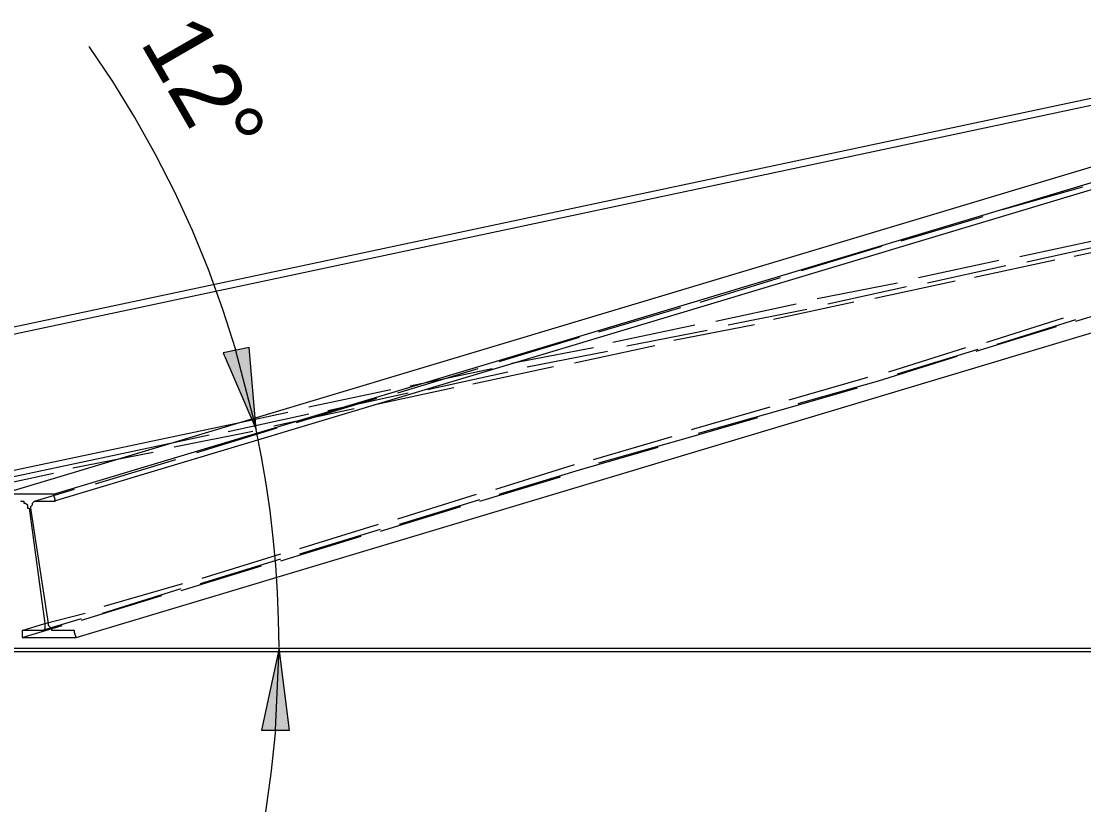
# Model space of a CAD drawing. Header units: millimetres. Extents: x 0 to 62767, y -13570 to 23963.
# Drawn here: x 4153 to 5311, y 13408 to 14270 of the extents above; entities that cross this region are included whole.
import ezdxf

# ---------------------------------------------------------------- set-up
doc = ezdxf.new("R2010")
doc.units = ezdxf.units.MM

msp = doc.modelspace()

# ---------------------------------------------------------------- hatches: boundary and pattern name
h = msp.add_hatch(color=7)
h.dxf.hatch_style = 2
h.paths.add_polyline_path([(4373.333, 13908.571), (4409.524, 13824.761), (4401.905, 13914.286)])
h = msp.add_hatch(color=7)
h.dxf.hatch_style = 2
h.paths.add_polyline_path([(4445.714, 13497.142), (4434.286, 13586.666), (4415.238, 13497.142)])

# ---------------------------------------------------------------- linework, layer by layer
at = {"color": 7, "lineweight": 0}
for points in [[(3287.619, 13748.571), (3285.714, 13754.286), (5619.048, 14249.523)], [(4188.571, 13754.286), (4131.429, 13754.286), (5780.952, 14249.523)], [(4190.476, 13748.571), (4188.571, 13754.286), (5838.095, 14249.523)], [(3318.095, 13605.714), (3316.19, 13613.333), (3289.524, 13739.047), (3287.619, 13746.667), (5619.048, 14241.904)], [(4188.571, 13746.667), (5838.095, 14241.904)], [(4387.204, 13911.847), (4373.178, 13955.837), (4357.403, 13999.17), (4339.904, 14041.795), (4320.704, 14083.662), (4299.829, 14124.719), (4277.303, 14164.915), (4253.15, 14204.2), (4227.396, 14242.522)], [(4154.286, 13598.095), (4213.333, 13598.095), (5838.095, 14085.714)], [(5222.857, 14064.762), (5310.476, 14089.523)], [(5112.381, 14030.476), (5201.905, 14057.143)], [(5003.809, 13998.094), (5091.429, 14024.761)], [(5241.905, 14013.333), (5329.524, 14032.381)], [(5249.524, 14007.618), (5335.238, 14026.667)], [(5388.571, 14032.381), (5300.952, 14013.333)], [(5131.429, 13990.476), (5219.048, 14009.524)], [(5140.952, 13984.762), (5226.667, 14003.809)], [(5280, 14009.524), (5192.381, 13990.476)], [(4893.333, 13963.809), (4980.952, 13990.476)], [(5020.952, 13967.618), (5108.571, 13984.762)], [(5032.381, 13961.905), (5118.095, 13980.952)], [(5171.429, 13986.666), (5083.81, 13967.618)], [(5302.857, 13942.857), (5390.476, 13969.524)], [(4782.857, 13931.429), (4872.381, 13958.095)], [(4910.476, 13942.857), (4998.095, 13961.905)], [(4923.809, 13939.047), (5009.524, 13956.19)], [(5060.952, 13963.809), (4973.333, 13944.762)], [(5205.714, 13919.999), (5289.524, 13946.666)], [(5217.143, 13918.095), (5302.857, 13944.762)], [(4798.095, 13919.999), (4887.619, 13939.047)], [(4813.333, 13916.19), (4900.952, 13933.333)], [(4952.381, 13939.047), (4864.762, 13921.905)], [(5194.286, 13910.476), (5281.905, 13937.143)], [(4674.286, 13899.047), (4761.905, 13925.714)], [(4386.667, 13912.38), (4409.524, 13824.761)], [(4687.619, 13897.143), (4777.143, 13914.286)], [(4704.762, 13893.334), (4792.381, 13910.476)], [(4843.809, 13916.19), (4756.19, 13897.143)], [(5099.047, 13887.619), (5182.857, 13914.286)], [(5108.571, 13885.714), (5196.191, 13912.38)], [(5087.619, 13878.095), (5173.333, 13904.762)], [(4563.809, 13864.761), (4651.428, 13891.428)], [(4577.143, 13872.38), (4666.667, 13891.428)], [(4596.19, 13868.571), (4683.809, 13887.619)], [(4733.333, 13893.334), (4645.714, 13874.285)], [(4990.476, 13857.143), (5076.191, 13881.904)], [(5000, 13853.333), (5087.619, 13878.095)], [(4466.667, 13849.524), (4556.19, 13868.571)], [(4487.619, 13845.714), (4575.238, 13864.761)], [(4624.762, 13870.476), (4537.143, 13851.428)], [(4979.047, 13845.714), (5064.762, 13870.476)], [(4453.333, 13832.381), (4540.952, 13859.048)], [(4379.048, 13822.857), (4466.667, 13841.905)], [(4400, 13834.285), (4443.809, 13843.809)], [(4516.19, 13847.619), (4428.571, 13828.572)], [(4883.809, 13824.761), (4969.524, 13849.524)], [(4891.428, 13820.952), (4979.047, 13845.714)], [(3318.095, 13603.81), (3318.095, 13605.714), (4400, 13834.285)], [(4870.476, 13813.333), (4956.19, 13838.094)], [(4314.286, 13809.524), (4358.095, 13819.048)], [(4405.714, 13822.857), (4320, 13805.714)], [(4344.762, 13800), (4432.381, 13826.666)], [(4434.286, 13587.505), (4433.897, 13617.371), (4432.728, 13647.201), (4430.778, 13676.981), (4428.05, 13706.694), (4424.545, 13736.325), (4420.265, 13765.859), (4415.212, 13795.282), (4409.387, 13824.577)], [(4777.143, 13792.381), (4862.857, 13817.142)], [(3318.095, 13603.81), (3320, 13598.095), (4314.286, 13809.524)], [(4761.905, 13780.953), (4847.619, 13805.714)], [(4782.857, 13788.571), (4870.476, 13813.333)], [(4297.143, 13800), (4209.524, 13782.857)], [(4234.286, 13765.714), (4321.905, 13792.381)], [(4670.476, 13759.999), (4756.19, 13786.666)], [(4188.571, 13777.142), (4100.952, 13758.095)], [(4653.333, 13746.667), (4740.952, 13773.333)], [(4674.286, 13754.286), (4761.905, 13780.953)], [(4167.619, 13746.667), (4211.429, 13759.999)], [(4152.381, 13746.667), (4154.286, 13746.667), (4156.191, 13746.667), (4156.191, 13744.762), (4158.095, 13744.762), (4160, 13742.856), (4160, 13740.952), (4160, 13739.047), (4161.905, 13739.047)], [(4163.81, 13739.047), (4163.81, 13740.952), (4165.714, 13742.856), (4165.714, 13744.762), (4167.619, 13746.667), (4169.524, 13746.667)], [(4169.524, 13746.667), (4188.571, 13746.667)], [(4188.571, 13746.667), (4190.476, 13746.667), (4190.476, 13748.571)], [(4563.809, 13727.619), (4649.524, 13754.286)], [(4565.714, 13721.904), (4653.333, 13748.571)], [(4161.905, 13739.047), (4179.048, 13613.333)], [(4182.857, 13613.333), (4163.81, 13739.047)], [(4544.762, 13714.285), (4632.381, 13740.952)], [(4457.143, 13695.237), (4542.857, 13721.904)], [(4457.143, 13689.524), (4544.762, 13716.191)], [(4436.19, 13681.904), (4523.809, 13708.571)], [(4350.476, 13662.857), (4436.19, 13689.524)], [(4348.571, 13657.142), (4436.19, 13683.809)], [(4327.619, 13649.524), (4415.238, 13676.19)], [(4243.81, 13632.381), (4329.524, 13657.142)], [(4219.048, 13617.142), (4306.667, 13643.809)], [(4241.905, 13624.762), (4327.619, 13651.429)], [(4179.048, 13613.333), (4222.857, 13624.762)], [(4154.286, 13605.714), (4179.048, 13613.333)], [(4154.286, 13598.095), (4198.095, 13611.429)], [(4175.238, 13605.714), (4219.048, 13619.047)], [(4179.048, 13613.333), (4179.048, 13611.429), (4179.048, 13609.523), (4179.048, 13607.619), (4177.143, 13605.714), (4175.238, 13605.714)], [(4190.476, 13605.714), (4188.571, 13605.714), (4186.667, 13605.714), (4186.667, 13607.619), (4184.762, 13609.523), (4182.857, 13611.429), (4182.857, 13613.333)], [(3320, 13598.095), (3270.476, 13586.666), (9272.381, 13586.666), (9222.857, 13598.095)], [(4175.238, 13605.714), (4154.286, 13605.714)], [(4154.286, 13605.714), (4154.286, 13603.81)], [(4154.286, 13603.81), (4154.286, 13598.095)], [(4209.524, 13605.714), (4190.476, 13605.714)], [(4211.429, 13603.81), (4211.429, 13605.714), (4209.524, 13605.714)], [(4213.333, 13598.095), (4211.429, 13603.81)], [(4430.476, 13497.142), (4434.286, 13586.666)], [(3264.762, 13582.857), (9276.19, 13582.857)], [(4420.081, 13408.252), (4426.28, 13452.795), (4430.717, 13497.547)]]:
    msp.add_lwpolyline(points, dxfattribs=at)
for points in [[(4373.333, 13908.571), (4409.524, 13824.761), (4401.905, 13914.286)], [(4445.714, 13497.142), (4434.286, 13586.666), (4415.238, 13497.142)]]:
    msp.add_lwpolyline(points, close=True, dxfattribs=at)

# ---------------------------------------------------------------- texts
at = {"color": 7, "insert": (4345.848, 14284.536), "char_height": 73.83475, "attachment_point": 1, "rotation": 300}
msp.add_mtext('{\\fArial|b0|i0|c0;12°}', dxfattribs=at)

doc.saveas('drawing.dxf')
